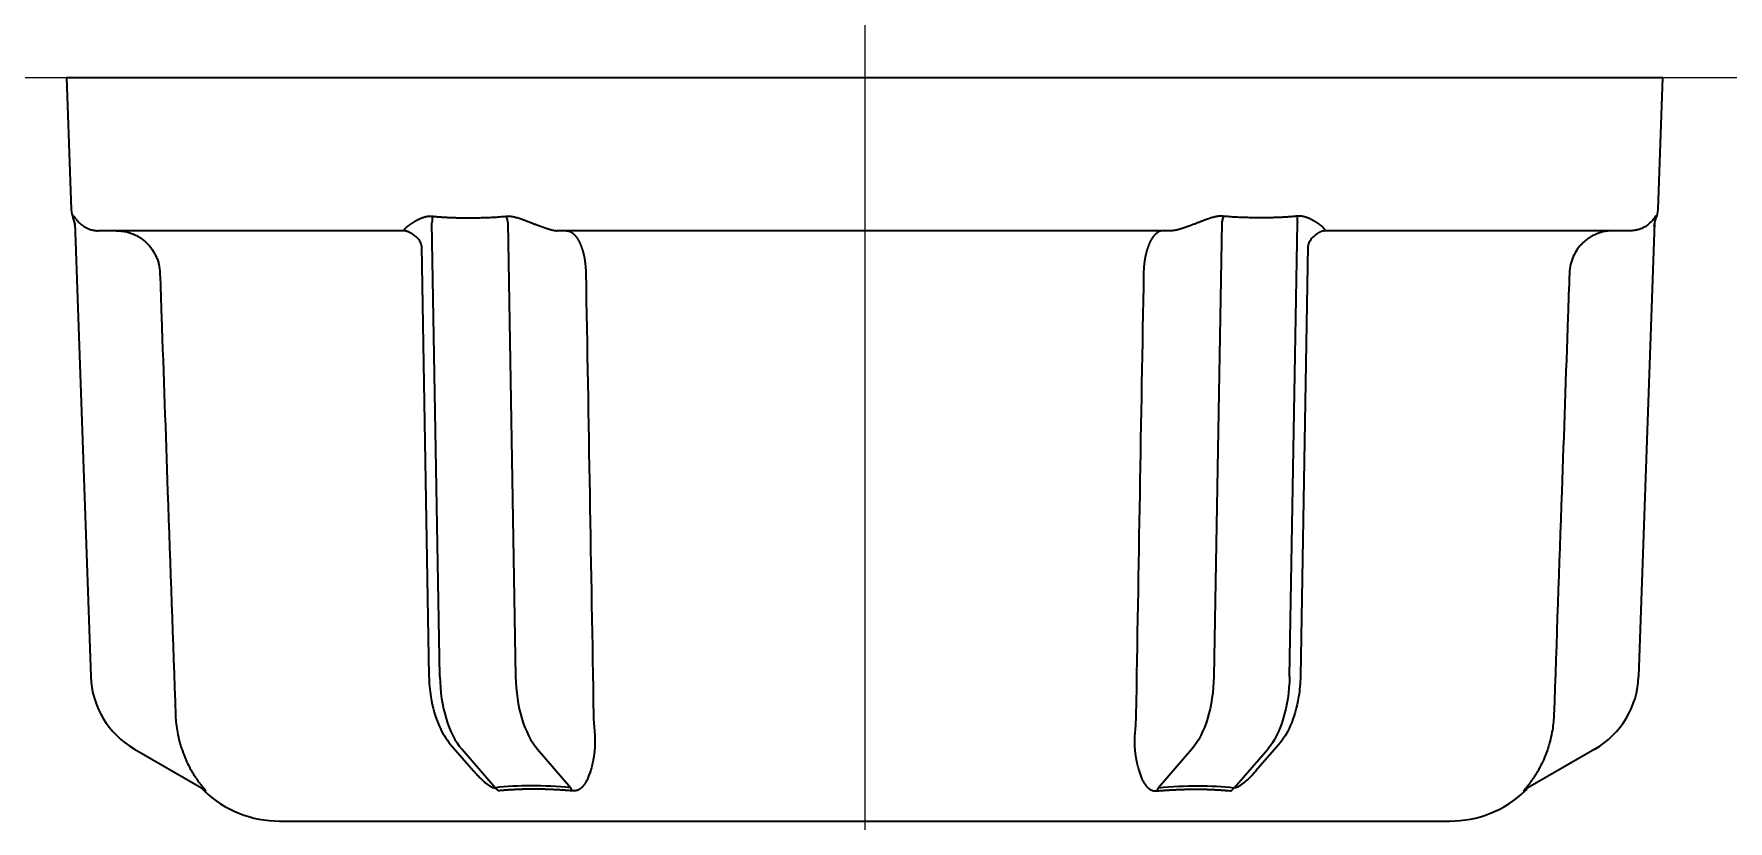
# Model space of a CAD drawing. Extents: x 5809 to 10669, y -850 to 3566.
# Drawn here: x 8633.77 to 8672.51, y 1005.03 to 1023.03 of the extents above; entities that cross this region are included whole.
import ezdxf

# ---------------------------------------------------------------- set-up
doc = ezdxf.new("R2010")
doc.units = 0
doc.header["$LTSCALE"] = 5
doc.layers.get('0').update_dxf_attribs({"linetype": 'CONTINUOUS', "lineweight": 0})
doc.layers.add('1', color=7, linetype='CONTINUOUS', true_color=0xffffff)

msp = doc.modelspace()

# ---------------------------------------------------------------- linework, layer by layer
at = {"color": 4}
for p, q in [((8652.77, 1072.026), (8652.77, 972.026)), ((8602.77, 1022.026), (8702.77, 1022.026))]:
    msp.add_line(p, q, dxfattribs=at)
at = {"layer": '1', "color": 7, "linetype": 'Continuous', "lineweight": 35}
for p, q in [((8634.52, 1022.026), (8671.02, 1022.026)), ((8634.52, 1022.026), (8634.626, 1019.009)), ((8670.915, 1019.009), (8671.02, 1022.026)), ((8634.67, 1018.82), (8634.681, 1018.856)), ((8634.711, 1018.704), (8635.074, 1008.334)), ((8643.056, 1008.334), (8642.875, 1018.704)), ((8644.607, 1018.704), (8644.788, 1008.334)), ((8660.934, 1018.704), (8660.753, 1008.334)), ((8662.485, 1008.334), (8662.666, 1018.704)), ((8670.829, 1018.704), (8670.467, 1008.334)), ((8670.871, 1018.82), (8670.859, 1018.856)), ((8642.273, 1018.526), (8635.239, 1018.526)), ((8642.634, 1018.173), (8642.806, 1008.343)), ((8659.804, 1018.526), (8645.737, 1018.526)), ((8662.907, 1018.173), (8662.735, 1008.343)), ((8670.302, 1018.526), (8663.268, 1018.526)), ((8636.072, 1006.672), (8637.603, 1005.788)), ((8643.302, 1006.778), (8643.825, 1006.174)), ((8644.321, 1005.788), (8643.555, 1006.672)), ((8645.287, 1006.672), (8646.053, 1005.788)), ((8660.253, 1006.672), (8659.488, 1005.788)), ((8661.22, 1005.788), (8661.986, 1006.672)), ((8662.238, 1006.778), (8661.716, 1006.174)), ((8669.469, 1006.672), (8667.938, 1005.788)), ((8637.677, 1005.728), (8637.625, 1005.757)), ((8667.864, 1005.728), (8667.916, 1005.757)), ((8639.391, 1005.026), (8652.77, 1005.026)), ((8652.77, 1005.026), (8666.15, 1005.026))]:
    msp.add_line(p, q, dxfattribs=at)
for centre, radius, start, end in [((8635.126, 1019.026), 0.5, 182, 204.2309), ((8670.415, 1019.026), 0.5, 335.7691, 358), ((8637.072, 1008.404), 2, 182, 240), ((8668.469, 1008.404), 2, 300, 358), ((8639.391, 1007.526), 2.5, 226.3305, 270), ((8666.15, 1007.526), 2.5, 270, 313.5839)]:
    msp.add_arc(centre, radius, start, end, dxfattribs=at)
for centre, major_axis, ratio, start_param, end_param in [((8634.214, 1018.614), (0.5, 0.017), 1, 6.264222, 6.674122), ((8644.055, 1008.404), (0, -2), 0.5, 4.747296, 5.759587), ((8645.787, 1008.404), (0, 2), 0.5, 1.605703, 2.617994), ((8637.353, 1005.355), (0.25, 0.433), 0.982349, 6.042057, 6.283185), ((8647.529, 1003.084), (-5.284, 1.525), 0.433013, 5.117554, 5.483229), ((8644.196, 1005.355), (-0.06, 0.496), 0.631469, 5.449559, 5.690691), ((8645.928, 1005.355), (0.05, 0.498), 0.350879, 5.561487, 5.802334)]:
    msp.add_ellipse(centre, major_axis=major_axis, ratio=ratio, start_param=start_param, end_param=end_param, dxfattribs=at)
at = {"layer": '1', "color": 7, "linetype": 'Continuous', "lineweight": 35, "extrusion": (0, 0, -1)}
for centre, major_axis, ratio, start_param, end_param in [((8671.327, 1018.614), (-0.5, 0.017), 1, 6.264222, 6.674122), ((8659.753, 1008.404), (0, 2), 0.5, 1.605703, 2.617994), ((8661.486, 1008.404), (0, -2), 0.5, 4.747296, 5.759587), ((8659.613, 1005.355), (-0.05, 0.498), 0.350879, 5.561487, 5.802334), ((8658.012, 1003.084), (5.284, 1.525), 0.433013, 5.117554, 5.483229), ((8661.345, 1005.355), (0.06, 0.496), 0.631469, 5.449559, 5.690691), ((8668.188, 1005.355), (-0.25, 0.433), 0.982349, 6.042057, 6.283185)]:
    msp.add_ellipse(centre, major_axis=major_axis, ratio=ratio, start_param=start_param, end_param=end_param, dxfattribs=at)
at = {"layer": '1', "color": 7, "linetype": 'Continuous', "lineweight": 35}
for points, knots in [([(8634.681, 1018.856), (8634.682, 1018.859), (8634.683, 1018.859), (8634.687, 1018.857), (8634.69, 1018.854), (8634.696, 1018.846), (8634.7, 1018.841), (8634.709, 1018.828), (8634.714, 1018.82), (8634.725, 1018.804), (8634.731, 1018.796), (8634.745, 1018.778), (8634.752, 1018.769), (8634.775, 1018.741), (8634.793, 1018.722), (8634.824, 1018.693), (8634.835, 1018.683), (8634.858, 1018.664), (8634.871, 1018.655), (8634.897, 1018.636), (8634.911, 1018.627), (8634.933, 1018.613), (8634.941, 1018.609), (8634.957, 1018.6), (8634.965, 1018.595), (8634.991, 1018.583), (8635.009, 1018.575), (8635.047, 1018.56), (8635.067, 1018.553), (8635.1, 1018.544), (8635.112, 1018.541), (8635.136, 1018.536), (8635.148, 1018.534), (8635.173, 1018.53), (8635.186, 1018.529), (8635.212, 1018.527), (8635.226, 1018.526), (8635.239, 1018.526)], [0, 0, 0, 0, 0.0625, 0.0625, 0.125, 0.125, 0.1875, 0.1875, 0.25, 0.25, 0.3125, 0.3125, 0.375, 0.375, 0.5, 0.5, 0.5625, 0.5625, 0.625, 0.625, 0.6875, 0.6875, 0.71875, 0.71875, 0.75, 0.75, 0.8125, 0.8125, 0.875, 0.875, 0.90625, 0.90625, 0.9375, 0.9375, 0.96875, 0.96875, 1, 1, 1, 1]), ([(8642.273, 1018.526), (8642.272, 1018.526), (8642.27, 1018.526), (8642.267, 1018.526), (8642.264, 1018.527), (8642.261, 1018.527), (8642.259, 1018.528), (8642.257, 1018.528), (8642.255, 1018.529), (8642.253, 1018.53), (8642.252, 1018.531), (8642.251, 1018.532), (8642.25, 1018.533), (8642.249, 1018.535), (8642.248, 1018.536), (8642.248, 1018.538), (8642.247, 1018.54), (8642.247, 1018.542), (8642.247, 1018.544), (8642.248, 1018.546), (8642.249, 1018.548), (8642.249, 1018.551), (8642.251, 1018.553), (8642.252, 1018.556), (8642.253, 1018.559), (8642.255, 1018.562), (8642.257, 1018.565), (8642.26, 1018.569), (8642.265, 1018.575), (8642.272, 1018.583), (8642.28, 1018.592), (8642.289, 1018.601), (8642.3, 1018.611), (8642.311, 1018.621), (8642.324, 1018.632), (8642.338, 1018.643), (8642.353, 1018.654), (8642.364, 1018.662), (8642.37, 1018.666)], [0, 0, 0, 0, 0.014378, 0.028902, 0.043586, 0.058442, 0.073484, 0.088723, 0.104172, 0.11984, 0.13574, 0.151881, 0.168274, 0.184928, 0.201853, 0.219056, 0.236547, 0.254333, 0.272422, 0.290821, 0.309537, 0.328577, 0.347948, 0.367654, 0.387703, 0.408098, 0.428847, 0.449953, 0.497402, 0.546428, 0.597075, 0.649384, 0.703393, 0.759133, 0.816637, 0.875933, 0.937046, 1, 1, 1, 1]), ([(8642.37, 1018.666), (8642.373, 1018.669), (8642.38, 1018.673), (8642.389, 1018.68), (8642.4, 1018.687), (8642.41, 1018.694), (8642.42, 1018.701), (8642.431, 1018.708), (8642.442, 1018.715), (8642.453, 1018.722), (8642.464, 1018.729), (8642.475, 1018.736), (8642.487, 1018.742), (8642.499, 1018.749), (8642.511, 1018.756), (8642.523, 1018.762), (8642.535, 1018.769), (8642.547, 1018.775), (8642.56, 1018.782), (8642.58, 1018.792), (8642.607, 1018.804), (8642.641, 1018.819), (8642.675, 1018.831), (8642.705, 1018.84), (8642.729, 1018.846), (8642.748, 1018.85), (8642.767, 1018.854), (8642.786, 1018.856), (8642.805, 1018.858), (8642.824, 1018.859), (8642.843, 1018.859), (8642.863, 1018.858), (8642.875, 1018.857), (8642.882, 1018.856)], [0, 0, 0, 0, 0.025956, 0.051873, 0.077753, 0.103598, 0.129409, 0.155187, 0.180935, 0.206654, 0.232345, 0.258011, 0.283653, 0.309272, 0.334871, 0.36045, 0.386012, 0.411559, 0.437091, 0.462612, 0.530774, 0.596037, 0.65848, 0.718196, 0.751132, 0.783577, 0.815565, 0.847131, 0.878313, 0.90915, 0.939682, 0.969951, 1, 1, 1, 1]), ([(8642.882, 1018.856), (8642.895, 1018.855), (8642.921, 1018.853), (8642.961, 1018.849), (8643.002, 1018.846), (8643.043, 1018.843), (8643.085, 1018.84), (8643.127, 1018.837), (8643.169, 1018.834), (8643.212, 1018.832), (8643.256, 1018.83), (8643.3, 1018.828), (8643.345, 1018.826), (8643.39, 1018.825), (8643.435, 1018.824), (8643.482, 1018.822), (8643.528, 1018.822), (8643.576, 1018.821), (8643.623, 1018.82), (8643.672, 1018.82), (8643.732, 1018.82), (8643.804, 1018.82), (8643.887, 1018.821), (8643.968, 1018.823), (8644.048, 1018.825), (8644.127, 1018.827), (8644.204, 1018.831), (8644.28, 1018.835), (8644.354, 1018.839), (8644.428, 1018.844), (8644.499, 1018.85), (8644.547, 1018.854), (8644.57, 1018.856)], [0, 0, 0, 0, 0.023767, 0.047813, 0.072139, 0.096746, 0.121634, 0.146804, 0.172257, 0.197993, 0.224014, 0.25032, 0.276911, 0.303788, 0.330952, 0.358404, 0.386144, 0.414172, 0.44249, 0.471098, 0.499996, 0.549727, 0.598592, 0.646596, 0.693742, 0.740031, 0.785469, 0.830058, 0.873802, 0.916704, 0.958769, 1, 1, 1, 1]), ([(8644.57, 1018.856), (8644.574, 1018.857), (8644.581, 1018.857), (8644.591, 1018.858), (8644.602, 1018.859), (8644.612, 1018.859), (8644.623, 1018.859), (8644.634, 1018.859), (8644.645, 1018.858), (8644.656, 1018.857), (8644.667, 1018.856), (8644.679, 1018.855), (8644.69, 1018.854), (8644.702, 1018.852), (8644.713, 1018.851), (8644.725, 1018.849), (8644.737, 1018.846), (8644.748, 1018.844), (8644.77, 1018.839), (8644.802, 1018.831), (8644.845, 1018.819), (8644.889, 1018.804), (8644.93, 1018.79), (8644.967, 1018.777), (8644.998, 1018.765), (8645.03, 1018.753), (8645.062, 1018.741), (8645.094, 1018.729), (8645.126, 1018.716), (8645.158, 1018.704), (8645.191, 1018.691), (8645.223, 1018.679), (8645.245, 1018.671), (8645.256, 1018.666)], [0, 0, 0, 0, 0.015878, 0.031814, 0.047812, 0.06388, 0.080024, 0.096249, 0.112563, 0.128971, 0.145479, 0.162093, 0.178818, 0.19566, 0.212625, 0.229717, 0.246942, 0.264306, 0.281812, 0.341486, 0.403922, 0.469212, 0.537436, 0.583365, 0.629342, 0.675374, 0.721474, 0.767649, 0.81391, 0.860266, 0.906726, 0.953301, 1, 1, 1, 1]), ([(8645.256, 1018.666), (8645.262, 1018.664), (8645.273, 1018.66), (8645.29, 1018.654), (8645.306, 1018.648), (8645.323, 1018.641), (8645.339, 1018.636), (8645.355, 1018.63), (8645.37, 1018.624), (8645.386, 1018.619), (8645.401, 1018.613), (8645.416, 1018.608), (8645.43, 1018.603), (8645.445, 1018.598), (8645.459, 1018.593), (8645.472, 1018.589), (8645.486, 1018.584), (8645.499, 1018.58), (8645.512, 1018.576), (8645.525, 1018.572), (8645.54, 1018.567), (8645.557, 1018.562), (8645.575, 1018.557), (8645.593, 1018.552), (8645.61, 1018.547), (8645.627, 1018.543), (8645.642, 1018.54), (8645.657, 1018.536), (8645.671, 1018.534), (8645.684, 1018.531), (8645.696, 1018.529), (8645.707, 1018.528), (8645.718, 1018.527), (8645.728, 1018.526), (8645.734, 1018.526), (8645.737, 1018.526)], [0, 0, 0, 0, 0.033366, 0.06622, 0.098563, 0.130401, 0.161736, 0.192573, 0.222914, 0.252765, 0.282129, 0.311011, 0.339415, 0.367347, 0.394812, 0.421815, 0.448361, 0.474458, 0.50011, 0.525325, 0.550109, 0.589003, 0.62668, 0.663174, 0.698524, 0.732768, 0.765952, 0.798124, 0.829336, 0.859645, 0.889114, 0.917809, 0.945803, 0.973173, 1, 1, 1, 1]), ([(8660.285, 1018.666), (8660.279, 1018.664), (8660.268, 1018.66), (8660.251, 1018.654), (8660.234, 1018.648), (8660.218, 1018.641), (8660.202, 1018.636), (8660.186, 1018.63), (8660.17, 1018.624), (8660.155, 1018.619), (8660.14, 1018.613), (8660.125, 1018.608), (8660.111, 1018.603), (8660.096, 1018.598), (8660.082, 1018.593), (8660.068, 1018.589), (8660.055, 1018.584), (8660.042, 1018.58), (8660.029, 1018.576), (8660.016, 1018.572), (8660.001, 1018.567), (8659.984, 1018.562), (8659.966, 1018.557), (8659.948, 1018.552), (8659.931, 1018.547), (8659.914, 1018.543), (8659.899, 1018.54), (8659.884, 1018.536), (8659.87, 1018.534), (8659.857, 1018.531), (8659.845, 1018.529), (8659.833, 1018.528), (8659.823, 1018.527), (8659.813, 1018.526), (8659.807, 1018.526), (8659.804, 1018.526)], [0, 0, 0, 0, 0.033366, 0.06622, 0.098563, 0.130401, 0.161736, 0.192573, 0.222914, 0.252765, 0.282129, 0.311011, 0.339415, 0.367347, 0.394812, 0.421815, 0.448361, 0.474458, 0.50011, 0.525325, 0.550109, 0.589003, 0.62668, 0.663174, 0.698524, 0.732768, 0.765952, 0.798124, 0.829336, 0.859645, 0.889114, 0.917809, 0.945803, 0.973173, 1, 1, 1, 1]), ([(8660.971, 1018.856), (8660.967, 1018.857), (8660.96, 1018.857), (8660.95, 1018.858), (8660.939, 1018.859), (8660.929, 1018.859), (8660.918, 1018.859), (8660.907, 1018.859), (8660.896, 1018.858), (8660.885, 1018.857), (8660.873, 1018.856), (8660.862, 1018.855), (8660.851, 1018.854), (8660.839, 1018.852), (8660.828, 1018.851), (8660.816, 1018.849), (8660.804, 1018.846), (8660.792, 1018.844), (8660.771, 1018.839), (8660.739, 1018.831), (8660.696, 1018.819), (8660.652, 1018.804), (8660.611, 1018.79), (8660.574, 1018.777), (8660.543, 1018.765), (8660.511, 1018.753), (8660.479, 1018.741), (8660.447, 1018.729), (8660.415, 1018.716), (8660.383, 1018.704), (8660.35, 1018.691), (8660.318, 1018.679), (8660.296, 1018.671), (8660.285, 1018.666)], [0, 0, 0, 0, 0.015878, 0.031814, 0.047812, 0.06388, 0.080024, 0.096249, 0.112563, 0.128971, 0.145479, 0.162093, 0.178818, 0.19566, 0.212625, 0.229717, 0.246942, 0.264306, 0.281812, 0.341486, 0.403922, 0.469212, 0.537436, 0.583365, 0.629342, 0.675374, 0.721474, 0.767649, 0.81391, 0.860266, 0.906726, 0.953301, 1, 1, 1, 1]), ([(8662.659, 1018.856), (8662.646, 1018.855), (8662.619, 1018.853), (8662.579, 1018.849), (8662.539, 1018.846), (8662.498, 1018.843), (8662.456, 1018.84), (8662.414, 1018.837), (8662.372, 1018.834), (8662.329, 1018.832), (8662.285, 1018.83), (8662.241, 1018.828), (8662.196, 1018.826), (8662.151, 1018.825), (8662.106, 1018.824), (8662.059, 1018.822), (8662.013, 1018.822), (8661.965, 1018.821), (8661.918, 1018.82), (8661.869, 1018.82), (8661.809, 1018.82), (8661.737, 1018.82), (8661.654, 1018.821), (8661.573, 1018.823), (8661.493, 1018.825), (8661.414, 1018.827), (8661.337, 1018.831), (8661.261, 1018.835), (8661.187, 1018.839), (8661.113, 1018.844), (8661.042, 1018.85), (8660.994, 1018.854), (8660.971, 1018.856)], [0, 0, 0, 0, 0.023767, 0.047813, 0.072139, 0.096746, 0.121634, 0.146804, 0.172257, 0.197993, 0.224014, 0.25032, 0.276911, 0.303788, 0.330952, 0.358404, 0.386144, 0.414172, 0.44249, 0.471098, 0.499996, 0.549727, 0.598592, 0.646596, 0.693742, 0.740031, 0.785469, 0.830058, 0.873802, 0.916704, 0.958769, 1, 1, 1, 1]), ([(8663.171, 1018.666), (8663.168, 1018.669), (8663.161, 1018.673), (8663.151, 1018.68), (8663.141, 1018.687), (8663.131, 1018.694), (8663.121, 1018.701), (8663.11, 1018.708), (8663.099, 1018.715), (8663.088, 1018.722), (8663.077, 1018.729), (8663.066, 1018.736), (8663.054, 1018.742), (8663.042, 1018.749), (8663.03, 1018.756), (8663.018, 1018.762), (8663.006, 1018.769), (8662.994, 1018.775), (8662.981, 1018.782), (8662.961, 1018.792), (8662.934, 1018.804), (8662.9, 1018.819), (8662.866, 1018.831), (8662.836, 1018.84), (8662.812, 1018.846), (8662.793, 1018.85), (8662.774, 1018.854), (8662.755, 1018.856), (8662.736, 1018.858), (8662.717, 1018.859), (8662.697, 1018.859), (8662.678, 1018.858), (8662.665, 1018.857), (8662.659, 1018.856)], [0, 0, 0, 0, 0.025956, 0.051873, 0.077753, 0.103598, 0.129409, 0.155187, 0.180935, 0.206654, 0.232345, 0.258011, 0.283653, 0.309272, 0.334871, 0.36045, 0.386012, 0.411559, 0.437091, 0.462612, 0.530774, 0.596037, 0.65848, 0.718196, 0.751132, 0.783577, 0.815565, 0.847131, 0.878313, 0.90915, 0.939682, 0.969951, 1, 1, 1, 1]), ([(8663.268, 1018.526), (8663.269, 1018.526), (8663.271, 1018.526), (8663.274, 1018.526), (8663.277, 1018.527), (8663.279, 1018.527), (8663.282, 1018.528), (8663.284, 1018.528), (8663.286, 1018.529), (8663.287, 1018.53), (8663.289, 1018.531), (8663.29, 1018.532), (8663.291, 1018.533), (8663.292, 1018.535), (8663.293, 1018.536), (8663.293, 1018.538), (8663.294, 1018.54), (8663.294, 1018.542), (8663.293, 1018.544), (8663.293, 1018.546), (8663.292, 1018.548), (8663.292, 1018.551), (8663.29, 1018.553), (8663.289, 1018.556), (8663.288, 1018.559), (8663.286, 1018.562), (8663.284, 1018.565), (8663.281, 1018.569), (8663.276, 1018.575), (8663.269, 1018.583), (8663.261, 1018.592), (8663.252, 1018.601), (8663.241, 1018.611), (8663.23, 1018.621), (8663.217, 1018.632), (8663.203, 1018.643), (8663.188, 1018.654), (8663.177, 1018.662), (8663.171, 1018.666)], [0, 0, 0, 0, 0.014378, 0.028902, 0.043586, 0.058442, 0.073484, 0.088723, 0.104172, 0.11984, 0.13574, 0.151881, 0.168274, 0.184928, 0.201853, 0.219056, 0.236547, 0.254333, 0.272422, 0.290821, 0.309537, 0.328577, 0.347948, 0.367654, 0.387703, 0.408098, 0.428847, 0.449953, 0.497402, 0.546428, 0.597075, 0.649384, 0.703393, 0.759133, 0.816637, 0.875933, 0.937046, 1, 1, 1, 1]), ([(8670.859, 1018.856), (8670.859, 1018.859), (8670.858, 1018.859), (8670.854, 1018.857), (8670.851, 1018.854), (8670.845, 1018.846), (8670.841, 1018.841), (8670.832, 1018.828), (8670.827, 1018.82), (8670.816, 1018.804), (8670.81, 1018.796), (8670.796, 1018.778), (8670.789, 1018.769), (8670.766, 1018.741), (8670.748, 1018.722), (8670.717, 1018.693), (8670.706, 1018.683), (8670.683, 1018.664), (8670.67, 1018.655), (8670.644, 1018.636), (8670.63, 1018.627), (8670.608, 1018.613), (8670.6, 1018.609), (8670.584, 1018.6), (8670.576, 1018.595), (8670.55, 1018.583), (8670.532, 1018.575), (8670.494, 1018.56), (8670.474, 1018.553), (8670.44, 1018.544), (8670.429, 1018.541), (8670.405, 1018.536), (8670.393, 1018.534), (8670.368, 1018.53), (8670.355, 1018.529), (8670.329, 1018.527), (8670.315, 1018.526), (8670.302, 1018.526)], [0, 0, 0, 0, 0.0625, 0.0625, 0.125, 0.125, 0.1875, 0.1875, 0.25, 0.25, 0.3125, 0.3125, 0.375, 0.375, 0.5, 0.5, 0.5625, 0.5625, 0.625, 0.625, 0.6875, 0.6875, 0.71875, 0.71875, 0.75, 0.75, 0.8125, 0.8125, 0.875, 0.875, 0.90625, 0.90625, 0.9375, 0.9375, 0.96875, 0.96875, 1, 1, 1, 1]), ([(8635.656, 1018.526), (8635.688, 1018.526), (8635.721, 1018.525), (8635.784, 1018.518), (8635.816, 1018.514), (8635.91, 1018.496), (8635.971, 1018.478), (8636.045, 1018.448), (8636.06, 1018.441), (8636.089, 1018.428), (8636.132, 1018.407), (8636.201, 1018.367), (8636.253, 1018.329), (8636.29, 1018.3), (8636.302, 1018.289), (8636.327, 1018.268), (8636.338, 1018.257), (8636.373, 1018.224), (8636.395, 1018.201), (8636.426, 1018.164), (8636.437, 1018.152), (8636.456, 1018.126), (8636.466, 1018.113), (8636.512, 1018.047), (8636.543, 1017.992), (8636.582, 1017.905), (8636.594, 1017.875), (8636.609, 1017.829), (8636.614, 1017.814), (8636.623, 1017.783), (8636.627, 1017.767), (8636.645, 1017.689), (8636.653, 1017.626), (8636.655, 1017.561)], [0, 0, 0, 0, 0.0625, 0.0625, 0.125, 0.125, 0.25, 0.25, 0.28125, 0.28125, 0.3125, 0.375, 0.4375, 0.4375, 0.46875, 0.46875, 0.5, 0.5, 0.5625, 0.5625, 0.59375, 0.59375, 0.625, 0.625, 0.75, 0.75, 0.8125, 0.8125, 0.84375, 0.84375, 0.875, 0.875, 1, 1, 1, 1]), ([(8642.495, 1018.398), (8642.507, 1018.39), (8642.555, 1018.356), (8642.605, 1018.273), (8642.629, 1018.206), (8642.634, 1018.173)], [0, 0, 0, 0, 0.144977, 0.591786, 1, 1, 1, 1]), ([(8645.945, 1018.526), (8645.95, 1018.526), (8645.959, 1018.526), (8645.973, 1018.524), (8645.986, 1018.522), (8645.999, 1018.519), (8646.012, 1018.515), (8646.025, 1018.51), (8646.038, 1018.505), (8646.051, 1018.498), (8646.063, 1018.491), (8646.075, 1018.483), (8646.087, 1018.475), (8646.099, 1018.465), (8646.111, 1018.455), (8646.122, 1018.445), (8646.133, 1018.434), (8646.144, 1018.422), (8646.155, 1018.409), (8646.165, 1018.397), (8646.175, 1018.383), (8646.185, 1018.369), (8646.195, 1018.355), (8646.205, 1018.34), (8646.214, 1018.325), (8646.223, 1018.31), (8646.231, 1018.294), (8646.24, 1018.278), (8646.248, 1018.261), (8646.256, 1018.244), (8646.264, 1018.227), (8646.271, 1018.21), (8646.278, 1018.192), (8646.285, 1018.174), (8646.292, 1018.156), (8646.298, 1018.138), (8646.305, 1018.12), (8646.311, 1018.102), (8646.316, 1018.083), (8646.322, 1018.064), (8646.327, 1018.046), (8646.332, 1018.027), (8646.337, 1018.008), (8646.341, 1017.989), (8646.346, 1017.97), (8646.35, 1017.952), (8646.354, 1017.933), (8646.358, 1017.914), (8646.361, 1017.895), (8646.364, 1017.876), (8646.367, 1017.858), (8646.37, 1017.839), (8646.373, 1017.821), (8646.376, 1017.802), (8646.378, 1017.784), (8646.38, 1017.766), (8646.382, 1017.748), (8646.384, 1017.73), (8646.385, 1017.712), (8646.387, 1017.695), (8646.388, 1017.678), (8646.389, 1017.66), (8646.39, 1017.643), (8646.391, 1017.626), (8646.392, 1017.61), (8646.393, 1017.593), (8646.393, 1017.577), (8646.393, 1017.566), (8646.393, 1017.561)], [0, 0, 0, 0, 0.019871, 0.039597, 0.059177, 0.078612, 0.097901, 0.117045, 0.136044, 0.154897, 0.173605, 0.192167, 0.210585, 0.228856, 0.246983, 0.264964, 0.2828, 0.30049, 0.318036, 0.335436, 0.35269, 0.3698, 0.386764, 0.403583, 0.420257, 0.436785, 0.453169, 0.469407, 0.4855, 0.501447, 0.51725, 0.532907, 0.54842, 0.563787, 0.579009, 0.594086, 0.609018, 0.623804, 0.638446, 0.652943, 0.667294, 0.681501, 0.695562, 0.709479, 0.72325, 0.736876, 0.750358, 0.763694, 0.776886, 0.789932, 0.802834, 0.815591, 0.828202, 0.840669, 0.852991, 0.865168, 0.8772, 0.889088, 0.90083, 0.912428, 0.923881, 0.93519, 0.946353, 0.957372, 0.968246, 0.978975, 0.98956, 1, 1, 1, 1]), ([(8659.596, 1018.526), (8659.591, 1018.526), (8659.582, 1018.526), (8659.568, 1018.524), (8659.555, 1018.522), (8659.542, 1018.519), (8659.528, 1018.515), (8659.515, 1018.51), (8659.503, 1018.505), (8659.49, 1018.498), (8659.478, 1018.491), (8659.465, 1018.483), (8659.453, 1018.475), (8659.442, 1018.465), (8659.43, 1018.455), (8659.419, 1018.445), (8659.408, 1018.434), (8659.397, 1018.422), (8659.386, 1018.409), (8659.376, 1018.397), (8659.365, 1018.383), (8659.355, 1018.369), (8659.346, 1018.355), (8659.336, 1018.34), (8659.327, 1018.325), (8659.318, 1018.31), (8659.309, 1018.294), (8659.301, 1018.278), (8659.293, 1018.261), (8659.285, 1018.244), (8659.277, 1018.227), (8659.27, 1018.21), (8659.263, 1018.192), (8659.256, 1018.174), (8659.249, 1018.156), (8659.242, 1018.138), (8659.236, 1018.12), (8659.23, 1018.102), (8659.225, 1018.083), (8659.219, 1018.064), (8659.214, 1018.046), (8659.209, 1018.027), (8659.204, 1018.008), (8659.199, 1017.989), (8659.195, 1017.97), (8659.191, 1017.952), (8659.187, 1017.933), (8659.183, 1017.914), (8659.18, 1017.895), (8659.177, 1017.876), (8659.173, 1017.858), (8659.171, 1017.839), (8659.168, 1017.821), (8659.165, 1017.802), (8659.163, 1017.784), (8659.161, 1017.766), (8659.159, 1017.748), (8659.157, 1017.73), (8659.155, 1017.712), (8659.154, 1017.695), (8659.153, 1017.678), (8659.152, 1017.66), (8659.151, 1017.643), (8659.15, 1017.626), (8659.149, 1017.61), (8659.148, 1017.593), (8659.148, 1017.577), (8659.148, 1017.566), (8659.148, 1017.561)], [0, 0, 0, 0, 0.019871, 0.039597, 0.059177, 0.078612, 0.097901, 0.117045, 0.136044, 0.154897, 0.173605, 0.192167, 0.210585, 0.228856, 0.246983, 0.264964, 0.2828, 0.30049, 0.318036, 0.335436, 0.35269, 0.3698, 0.386764, 0.403583, 0.420257, 0.436785, 0.453169, 0.469407, 0.4855, 0.501447, 0.51725, 0.532907, 0.54842, 0.563787, 0.579009, 0.594086, 0.609018, 0.623804, 0.638446, 0.652943, 0.667294, 0.681501, 0.695562, 0.709479, 0.72325, 0.736876, 0.750358, 0.763694, 0.776886, 0.789932, 0.802834, 0.815591, 0.828202, 0.840669, 0.852991, 0.865168, 0.8772, 0.889088, 0.90083, 0.912428, 0.923881, 0.93519, 0.946353, 0.957372, 0.968246, 0.978975, 0.98956, 1, 1, 1, 1]), ([(8663.046, 1018.398), (8663.034, 1018.39), (8662.986, 1018.356), (8662.936, 1018.273), (8662.912, 1018.206), (8662.907, 1018.173)], [0, 0, 0, 0, 0.144977, 0.591786, 1, 1, 1, 1]), ([(8669.885, 1018.526), (8669.853, 1018.526), (8669.82, 1018.525), (8669.756, 1018.518), (8669.725, 1018.514), (8669.631, 1018.496), (8669.57, 1018.478), (8669.496, 1018.448), (8669.481, 1018.441), (8669.452, 1018.428), (8669.409, 1018.407), (8669.34, 1018.367), (8669.288, 1018.329), (8669.251, 1018.3), (8669.239, 1018.289), (8669.214, 1018.268), (8669.203, 1018.257), (8669.168, 1018.224), (8669.146, 1018.201), (8669.114, 1018.164), (8669.104, 1018.152), (8669.085, 1018.126), (8669.075, 1018.113), (8669.029, 1018.047), (8668.998, 1017.992), (8668.959, 1017.905), (8668.947, 1017.875), (8668.932, 1017.829), (8668.927, 1017.814), (8668.918, 1017.783), (8668.914, 1017.767), (8668.896, 1017.689), (8668.888, 1017.626), (8668.885, 1017.561)], [0, 0, 0, 0, 0.0625, 0.0625, 0.125, 0.125, 0.25, 0.25, 0.28125, 0.28125, 0.3125, 0.375, 0.4375, 0.4375, 0.46875, 0.46875, 0.5, 0.5, 0.5625, 0.5625, 0.59375, 0.59375, 0.625, 0.625, 0.75, 0.75, 0.8125, 0.8125, 0.84375, 0.84375, 0.875, 0.875, 1, 1, 1, 1]), ([(8636.655, 1017.561), (8636.667, 1017.228), (8636.679, 1016.895), (8636.737, 1015.229), (8636.784, 1013.897), (8636.891, 1010.856), (8636.951, 1009.147), (8637.011, 1007.439)], [0, 0, 0, 0, 0.098732, 0.098732, 0.493661, 0.493661, 1, 1, 1, 1]), ([(8668.885, 1017.561), (8668.874, 1017.228), (8668.862, 1016.895), (8668.803, 1015.229), (8668.757, 1013.897), (8668.65, 1010.856), (8668.59, 1009.147), (8668.53, 1007.439)], [0, 0, 0, 0, 0.098732, 0.098732, 0.493661, 0.493661, 1, 1, 1, 1]), ([(8642.806, 1008.343), (8642.809, 1008.179), (8642.844, 1007.779), (8643.001, 1007.218), (8643.198, 1006.903), (8643.302, 1006.778)], [0, 0, 0, 0, 0.264117, 0.673855, 1, 1, 1, 1]), ([(8662.735, 1008.343), (8662.732, 1008.179), (8662.697, 1007.779), (8662.54, 1007.218), (8662.343, 1006.903), (8662.238, 1006.778)], [0, 0, 0, 0, 0.264117, 0.673855, 1, 1, 1, 1]), ([(8637.055, 1007.057), (8637.069, 1006.984), (8637.085, 1006.911), (8637.114, 1006.805), (8637.124, 1006.77), (8637.14, 1006.718), (8637.145, 1006.7), (8637.157, 1006.666), (8637.162, 1006.649), (8637.192, 1006.565), (8637.217, 1006.5), (8637.271, 1006.376), (8637.3, 1006.316), (8637.345, 1006.229), (8637.361, 1006.2), (8637.393, 1006.145), (8637.409, 1006.118), (8637.442, 1006.066), (8637.458, 1006.04), (8637.491, 1005.991), (8637.508, 1005.967), (8637.541, 1005.921), (8637.558, 1005.898), (8637.583, 1005.866), (8637.591, 1005.856), (8637.607, 1005.836), (8637.615, 1005.826), (8637.631, 1005.807), (8637.638, 1005.798), (8637.652, 1005.78), (8637.659, 1005.772), (8637.672, 1005.757), (8637.678, 1005.75), (8637.688, 1005.737), (8637.692, 1005.732), (8637.695, 1005.728)], [0, 0, 0, 0, 0.125, 0.125, 0.1875, 0.1875, 0.21875, 0.21875, 0.25, 0.25, 0.375, 0.375, 0.5, 0.5, 0.5625, 0.5625, 0.625, 0.625, 0.6875, 0.6875, 0.75, 0.75, 0.8125, 0.8125, 0.84375, 0.84375, 0.875, 0.875, 0.90625, 0.90625, 0.9375, 0.9375, 0.96875, 0.96875, 1, 1, 1, 1]), ([(8646.593, 1007.057), (8646.593, 1007.052), (8646.594, 1007.04), (8646.596, 1007.023), (8646.597, 1007.006), (8646.598, 1006.989), (8646.599, 1006.972), (8646.6, 1006.955), (8646.601, 1006.937), (8646.602, 1006.92), (8646.602, 1006.903), (8646.602, 1006.886), (8646.603, 1006.869), (8646.603, 1006.852), (8646.603, 1006.834), (8646.603, 1006.817), (8646.602, 1006.8), (8646.602, 1006.783), (8646.601, 1006.766), (8646.6, 1006.749), (8646.6, 1006.731), (8646.599, 1006.714), (8646.597, 1006.697), (8646.596, 1006.68), (8646.595, 1006.663), (8646.593, 1006.646), (8646.592, 1006.629), (8646.59, 1006.611), (8646.588, 1006.594), (8646.586, 1006.577), (8646.584, 1006.56), (8646.581, 1006.543), (8646.579, 1006.526), (8646.576, 1006.509), (8646.574, 1006.492), (8646.571, 1006.475), (8646.568, 1006.458), (8646.565, 1006.441), (8646.562, 1006.425), (8646.558, 1006.408), (8646.555, 1006.391), (8646.551, 1006.374), (8646.548, 1006.357), (8646.544, 1006.341), (8646.54, 1006.324), (8646.536, 1006.307), (8646.532, 1006.291), (8646.524, 1006.261), (8646.513, 1006.22), (8646.498, 1006.168), (8646.482, 1006.12), (8646.466, 1006.074), (8646.45, 1006.032), (8646.433, 1005.992), (8646.415, 1005.954), (8646.396, 1005.918), (8646.375, 1005.884), (8646.352, 1005.853), (8646.333, 1005.829), (8646.317, 1005.812), (8646.306, 1005.8), (8646.294, 1005.79), (8646.283, 1005.78), (8646.272, 1005.77), (8646.261, 1005.762), (8646.25, 1005.754), (8646.238, 1005.748), (8646.227, 1005.742), (8646.216, 1005.736), (8646.204, 1005.732), (8646.197, 1005.729), (8646.193, 1005.728)], [0, 0, 0, 0, 0.009756, 0.019532, 0.029328, 0.039147, 0.04899, 0.058857, 0.068751, 0.078673, 0.088624, 0.098605, 0.108618, 0.118664, 0.128744, 0.138859, 0.149011, 0.159201, 0.16943, 0.179699, 0.19001, 0.200363, 0.21076, 0.221202, 0.231689, 0.242224, 0.252806, 0.263438, 0.274119, 0.284852, 0.295637, 0.306475, 0.317366, 0.328313, 0.339315, 0.350374, 0.36149, 0.372665, 0.383899, 0.395192, 0.406547, 0.417963, 0.429441, 0.440983, 0.452588, 0.464257, 0.475992, 0.487792, 0.527433, 0.565751, 0.602765, 0.638498, 0.672973, 0.706218, 0.738263, 0.771627, 0.80405, 0.835594, 0.866327, 0.880145, 0.893441, 0.906222, 0.918496, 0.930275, 0.941569, 0.952391, 0.962755, 0.972678, 0.982179, 0.991278, 1, 1, 1, 1]), ([(8658.948, 1007.057), (8658.948, 1007.052), (8658.947, 1007.04), (8658.945, 1007.023), (8658.944, 1007.006), (8658.943, 1006.989), (8658.942, 1006.972), (8658.941, 1006.955), (8658.94, 1006.937), (8658.939, 1006.92), (8658.939, 1006.903), (8658.938, 1006.886), (8658.938, 1006.869), (8658.938, 1006.852), (8658.938, 1006.834), (8658.938, 1006.817), (8658.939, 1006.8), (8658.939, 1006.783), (8658.94, 1006.766), (8658.94, 1006.749), (8658.941, 1006.731), (8658.942, 1006.714), (8658.943, 1006.697), (8658.945, 1006.68), (8658.946, 1006.663), (8658.948, 1006.646), (8658.949, 1006.629), (8658.951, 1006.611), (8658.953, 1006.594), (8658.955, 1006.577), (8658.957, 1006.56), (8658.96, 1006.543), (8658.962, 1006.526), (8658.965, 1006.509), (8658.967, 1006.492), (8658.97, 1006.475), (8658.973, 1006.458), (8658.976, 1006.441), (8658.979, 1006.425), (8658.983, 1006.408), (8658.986, 1006.391), (8658.99, 1006.374), (8658.993, 1006.357), (8658.997, 1006.341), (8659.001, 1006.324), (8659.005, 1006.307), (8659.009, 1006.291), (8659.017, 1006.261), (8659.028, 1006.22), (8659.043, 1006.168), (8659.059, 1006.12), (8659.075, 1006.074), (8659.091, 1006.032), (8659.108, 1005.992), (8659.126, 1005.954), (8659.145, 1005.918), (8659.166, 1005.884), (8659.189, 1005.853), (8659.208, 1005.829), (8659.224, 1005.812), (8659.235, 1005.8), (8659.246, 1005.79), (8659.258, 1005.78), (8659.269, 1005.77), (8659.28, 1005.762), (8659.291, 1005.754), (8659.303, 1005.748), (8659.314, 1005.742), (8659.325, 1005.736), (8659.337, 1005.732), (8659.344, 1005.729), (8659.348, 1005.728)], [0, 0, 0, 0, 0.009756, 0.019532, 0.029328, 0.039147, 0.04899, 0.058857, 0.068751, 0.078673, 0.088624, 0.098605, 0.108618, 0.118664, 0.128744, 0.138859, 0.149011, 0.159201, 0.16943, 0.179699, 0.19001, 0.200363, 0.21076, 0.221202, 0.231689, 0.242224, 0.252806, 0.263438, 0.274119, 0.284852, 0.295637, 0.306475, 0.317366, 0.328313, 0.339315, 0.350374, 0.36149, 0.372665, 0.383899, 0.395192, 0.406547, 0.417963, 0.429441, 0.440983, 0.452588, 0.464257, 0.475992, 0.487792, 0.527433, 0.565751, 0.602765, 0.638498, 0.672973, 0.706218, 0.738263, 0.771627, 0.80405, 0.835594, 0.866327, 0.880145, 0.893441, 0.906222, 0.918496, 0.930275, 0.941569, 0.952391, 0.962755, 0.972678, 0.982179, 0.991278, 1, 1, 1, 1]), ([(8668.486, 1007.057), (8668.472, 1006.984), (8668.455, 1006.911), (8668.427, 1006.805), (8668.417, 1006.77), (8668.401, 1006.718), (8668.395, 1006.7), (8668.384, 1006.666), (8668.379, 1006.649), (8668.349, 1006.565), (8668.324, 1006.5), (8668.27, 1006.376), (8668.241, 1006.316), (8668.196, 1006.229), (8668.18, 1006.2), (8668.148, 1006.145), (8668.132, 1006.118), (8668.099, 1006.066), (8668.083, 1006.04), (8668.05, 1005.991), (8668.033, 1005.967), (8667.999, 1005.921), (8667.983, 1005.898), (8667.958, 1005.866), (8667.95, 1005.856), (8667.934, 1005.836), (8667.926, 1005.826), (8667.91, 1005.807), (8667.903, 1005.798), (8667.888, 1005.78), (8667.882, 1005.772), (8667.869, 1005.757), (8667.863, 1005.75), (8667.853, 1005.737), (8667.849, 1005.732), (8667.846, 1005.728)], [0, 0, 0, 0, 0.125, 0.125, 0.1875, 0.1875, 0.21875, 0.21875, 0.25, 0.25, 0.375, 0.375, 0.5, 0.5, 0.5625, 0.5625, 0.625, 0.625, 0.6875, 0.6875, 0.75, 0.75, 0.8125, 0.8125, 0.84375, 0.84375, 0.875, 0.875, 0.90625, 0.90625, 0.9375, 0.9375, 0.96875, 0.96875, 1, 1, 1, 1]), ([(8643.825, 1006.175), (8643.833, 1006.165), (8643.852, 1006.143), (8643.885, 1006.106), (8643.923, 1006.066), (8643.961, 1006.027), (8643.996, 1005.994), (8644.026, 1005.966), (8644.052, 1005.942), (8644.075, 1005.922), (8644.098, 1005.903), (8644.12, 1005.886), (8644.141, 1005.869), (8644.162, 1005.854), (8644.177, 1005.844), (8644.188, 1005.836), (8644.194, 1005.833), (8644.2, 1005.829), (8644.206, 1005.825), (8644.211, 1005.822), (8644.217, 1005.818), (8644.222, 1005.815), (8644.228, 1005.812), (8644.233, 1005.81), (8644.238, 1005.807), (8644.243, 1005.804), (8644.248, 1005.802), (8644.253, 1005.8), (8644.258, 1005.798), (8644.262, 1005.796), (8644.267, 1005.794), (8644.271, 1005.793), (8644.275, 1005.792), (8644.28, 1005.79), (8644.284, 1005.789), (8644.288, 1005.788), (8644.291, 1005.788), (8644.295, 1005.787), (8644.299, 1005.787), (8644.302, 1005.786), (8644.306, 1005.786), (8644.309, 1005.786), (8644.312, 1005.787), (8644.315, 1005.787), (8644.318, 1005.787), (8644.32, 1005.788), (8644.321, 1005.788)], [0, 0, 0, 0, 0.058733, 0.141346, 0.237466, 0.323668, 0.399963, 0.466367, 0.51678, 0.564767, 0.610342, 0.653522, 0.694326, 0.732778, 0.768904, 0.779883, 0.790551, 0.800912, 0.810968, 0.820725, 0.830188, 0.839361, 0.848251, 0.856863, 0.865204, 0.873282, 0.881106, 0.888684, 0.896026, 0.903144, 0.91005, 0.916756, 0.923279, 0.929632, 0.935834, 0.941904, 0.947859, 0.953722, 0.959514, 0.965257, 0.970975, 0.976691, 0.982429, 0.988211, 0.994061, 1, 1, 1, 1]), ([(8661.716, 1006.175), (8661.708, 1006.165), (8661.689, 1006.143), (8661.656, 1006.106), (8661.618, 1006.066), (8661.58, 1006.027), (8661.545, 1005.994), (8661.515, 1005.966), (8661.489, 1005.942), (8661.466, 1005.922), (8661.443, 1005.903), (8661.421, 1005.886), (8661.4, 1005.869), (8661.379, 1005.854), (8661.364, 1005.844), (8661.353, 1005.836), (8661.347, 1005.833), (8661.341, 1005.829), (8661.335, 1005.825), (8661.33, 1005.822), (8661.324, 1005.818), (8661.319, 1005.815), (8661.313, 1005.812), (8661.308, 1005.81), (8661.303, 1005.807), (8661.298, 1005.804), (8661.293, 1005.802), (8661.288, 1005.8), (8661.283, 1005.798), (8661.279, 1005.796), (8661.274, 1005.794), (8661.27, 1005.793), (8661.265, 1005.792), (8661.261, 1005.79), (8661.257, 1005.789), (8661.253, 1005.788), (8661.25, 1005.788), (8661.246, 1005.787), (8661.242, 1005.787), (8661.239, 1005.786), (8661.235, 1005.786), (8661.232, 1005.786), (8661.229, 1005.787), (8661.226, 1005.787), (8661.223, 1005.787), (8661.221, 1005.788), (8661.22, 1005.788)], [0, 0, 0, 0, 0.058733, 0.141346, 0.237466, 0.323668, 0.399963, 0.466367, 0.51678, 0.564767, 0.610342, 0.653522, 0.694326, 0.732778, 0.768904, 0.779883, 0.790551, 0.800912, 0.810968, 0.820725, 0.830188, 0.839361, 0.848251, 0.856863, 0.865204, 0.873282, 0.881106, 0.888684, 0.896026, 0.903144, 0.91005, 0.916756, 0.923279, 0.929632, 0.935834, 0.941904, 0.947859, 0.953722, 0.959514, 0.965257, 0.970975, 0.976691, 0.982429, 0.988211, 0.994061, 1, 1, 1, 1]), ([(8645.945, 1005.728), (8645.934, 1005.729), (8645.911, 1005.73), (8645.878, 1005.733), (8645.845, 1005.735), (8645.812, 1005.737), (8645.778, 1005.739), (8645.745, 1005.741), (8645.713, 1005.743), (8645.68, 1005.744), (8645.647, 1005.746), (8645.614, 1005.747), (8645.582, 1005.749), (8645.549, 1005.75), (8645.517, 1005.751), (8645.484, 1005.752), (8645.452, 1005.753), (8645.42, 1005.754), (8645.388, 1005.755), (8645.356, 1005.755), (8645.324, 1005.756), (8645.292, 1005.756), (8645.261, 1005.756), (8645.229, 1005.757), (8645.198, 1005.757), (8645.166, 1005.757), (8645.135, 1005.756), (8645.104, 1005.756), (8645.073, 1005.756), (8645.042, 1005.755), (8645.011, 1005.755), (8644.98, 1005.754), (8644.95, 1005.753), (8644.919, 1005.752), (8644.889, 1005.751), (8644.858, 1005.75), (8644.828, 1005.749), (8644.798, 1005.747), (8644.768, 1005.746), (8644.738, 1005.744), (8644.708, 1005.743), (8644.679, 1005.741), (8644.649, 1005.739), (8644.62, 1005.737), (8644.59, 1005.735), (8644.561, 1005.733), (8644.532, 1005.73), (8644.513, 1005.729), (8644.503, 1005.728)], [0, 0, 0, 0, 0.021779, 0.043552, 0.06532, 0.087084, 0.108843, 0.130598, 0.152348, 0.174095, 0.195838, 0.217578, 0.239315, 0.261049, 0.28278, 0.304509, 0.326236, 0.34796, 0.369683, 0.391405, 0.413126, 0.434845, 0.456564, 0.478282, 0.5, 0.521718, 0.543436, 0.565155, 0.586874, 0.608595, 0.630317, 0.65204, 0.673764, 0.695491, 0.71722, 0.738951, 0.760685, 0.782422, 0.804162, 0.825905, 0.847652, 0.869402, 0.891157, 0.912916, 0.93468, 0.956448, 0.978221, 1, 1, 1, 1]), ([(8659.596, 1005.728), (8659.607, 1005.729), (8659.63, 1005.73), (8659.663, 1005.733), (8659.696, 1005.735), (8659.729, 1005.737), (8659.762, 1005.739), (8659.795, 1005.741), (8659.828, 1005.743), (8659.861, 1005.744), (8659.894, 1005.746), (8659.927, 1005.747), (8659.959, 1005.749), (8659.992, 1005.75), (8660.024, 1005.751), (8660.057, 1005.752), (8660.089, 1005.753), (8660.121, 1005.754), (8660.153, 1005.755), (8660.185, 1005.755), (8660.217, 1005.756), (8660.248, 1005.756), (8660.28, 1005.756), (8660.312, 1005.757), (8660.343, 1005.757), (8660.375, 1005.757), (8660.406, 1005.756), (8660.437, 1005.756), (8660.468, 1005.756), (8660.499, 1005.755), (8660.53, 1005.755), (8660.561, 1005.754), (8660.591, 1005.753), (8660.622, 1005.752), (8660.652, 1005.751), (8660.683, 1005.75), (8660.713, 1005.749), (8660.743, 1005.747), (8660.773, 1005.746), (8660.803, 1005.744), (8660.833, 1005.743), (8660.862, 1005.741), (8660.892, 1005.739), (8660.921, 1005.737), (8660.951, 1005.735), (8660.98, 1005.733), (8661.009, 1005.73), (8661.028, 1005.729), (8661.038, 1005.728)], [0, 0, 0, 0, 0.021779, 0.043552, 0.06532, 0.087084, 0.108843, 0.130598, 0.152348, 0.174095, 0.195838, 0.217578, 0.239315, 0.261049, 0.28278, 0.304509, 0.326236, 0.34796, 0.369683, 0.391405, 0.413126, 0.434845, 0.456564, 0.478282, 0.5, 0.521718, 0.543436, 0.565155, 0.586874, 0.608595, 0.630317, 0.65204, 0.673764, 0.695491, 0.71722, 0.738951, 0.760685, 0.782422, 0.804162, 0.825905, 0.847652, 0.869402, 0.891157, 0.912916, 0.93468, 0.956448, 0.978221, 1, 1, 1, 1]), ([(8637.695, 1005.728), (8637.696, 1005.727), (8637.697, 1005.726), (8637.698, 1005.724), (8637.699, 1005.722), (8637.7, 1005.72), (8637.701, 1005.719), (8637.701, 1005.718), (8637.702, 1005.717), (8637.702, 1005.716), (8637.701, 1005.716), (8637.701, 1005.716), (8637.7, 1005.716), (8637.7, 1005.716), (8637.699, 1005.716), (8637.698, 1005.717), (8637.697, 1005.717)], [0, 0, 0, 0, 0.075461, 0.150017, 0.223732, 0.296675, 0.368917, 0.440529, 0.511586, 0.582165, 0.652342, 0.722196, 0.791808, 0.861259, 0.930629, 1, 1, 1, 1]), ([(8646.193, 1005.728), (8646.19, 1005.727), (8646.185, 1005.726), (8646.178, 1005.724), (8646.17, 1005.722), (8646.162, 1005.72), (8646.154, 1005.719), (8646.146, 1005.718), (8646.138, 1005.717), (8646.13, 1005.716), (8646.122, 1005.716), (8646.114, 1005.716), (8646.106, 1005.716), (8646.097, 1005.716), (8646.089, 1005.716), (8646.083, 1005.717), (8646.081, 1005.717)], [0, 0, 0, 0, 0.075484, 0.15006, 0.223791, 0.296748, 0.368999, 0.440618, 0.511677, 0.582255, 0.652426, 0.722272, 0.791871, 0.861305, 0.930654, 1, 1, 1, 1]), ([(8659.348, 1005.728), (8659.351, 1005.727), (8659.356, 1005.726), (8659.363, 1005.724), (8659.371, 1005.722), (8659.379, 1005.72), (8659.387, 1005.719), (8659.395, 1005.718), (8659.403, 1005.717), (8659.411, 1005.716), (8659.419, 1005.716), (8659.427, 1005.716), (8659.435, 1005.716), (8659.443, 1005.716), (8659.452, 1005.716), (8659.457, 1005.717), (8659.46, 1005.717)], [0, 0, 0, 0, 0.075484, 0.15006, 0.223791, 0.296748, 0.368999, 0.440618, 0.511677, 0.582255, 0.652426, 0.722272, 0.791871, 0.861305, 0.930654, 1, 1, 1, 1]), ([(8667.846, 1005.728), (8667.845, 1005.727), (8667.844, 1005.726), (8667.843, 1005.724), (8667.842, 1005.722), (8667.841, 1005.72), (8667.84, 1005.719), (8667.84, 1005.718), (8667.839, 1005.717), (8667.839, 1005.716), (8667.839, 1005.716), (8667.84, 1005.716), (8667.84, 1005.716), (8667.841, 1005.716), (8667.842, 1005.716), (8667.843, 1005.717), (8667.844, 1005.717)], [0, 0, 0, 0, 0.075461, 0.150017, 0.223732, 0.296675, 0.368917, 0.440529, 0.511586, 0.582165, 0.652342, 0.722196, 0.791808, 0.861259, 0.930629, 1, 1, 1, 1])]:
    msp.add_open_spline(points, degree=3, knots=knots, dxfattribs=at)
for points, degree in [([(8642.882, 1018.856), (8642.884, 1018.808), (8642.881, 1018.756), (8642.875, 1018.704)], 3), ([(8644.57, 1018.856), (8644.578, 1018.832), (8644.592, 1018.782), (8644.603, 1018.73), (8644.607, 1018.704)], 3), ([(8660.971, 1018.856), (8660.963, 1018.832), (8660.949, 1018.782), (8660.938, 1018.73), (8660.934, 1018.704)], 3), ([(8662.659, 1018.856), (8662.657, 1018.808), (8662.659, 1018.756), (8662.666, 1018.704)], 3), ([(8642.273, 1018.526), (8642.4, 1018.489), (8642.495, 1018.398)], 2), ([(8663.268, 1018.526), (8663.141, 1018.489), (8663.046, 1018.398)], 2), ([(8646.393, 1017.561), (8646.453, 1014.187), (8646.511, 1010.813), (8646.57, 1007.439)], 3), ([(8659.148, 1017.561), (8659.088, 1014.187), (8659.029, 1010.813), (8658.971, 1007.439)], 3), ([(8637.011, 1007.439), (8637.016, 1007.311), (8637.03, 1007.183), (8637.055, 1007.057)], 3), ([(8646.57, 1007.439), (8646.572, 1007.311), (8646.58, 1007.183), (8646.593, 1007.057)], 3), ([(8658.971, 1007.439), (8658.968, 1007.311), (8658.961, 1007.183), (8658.948, 1007.057)], 3), ([(8668.53, 1007.439), (8668.525, 1007.311), (8668.511, 1007.183), (8668.486, 1007.057)], 3), ([(8637.697, 1005.717), (8637.69, 1005.721), (8637.683, 1005.724), (8637.677, 1005.728)], 3), ([(8644.503, 1005.728), (8644.464, 1005.724), (8644.426, 1005.721), (8644.387, 1005.717)], 3), ([(8646.081, 1005.717), (8646.035, 1005.721), (8645.99, 1005.724), (8645.945, 1005.728)], 3), ([(8659.46, 1005.717), (8659.506, 1005.721), (8659.551, 1005.724), (8659.596, 1005.728)], 3), ([(8661.038, 1005.728), (8661.077, 1005.724), (8661.115, 1005.721), (8661.154, 1005.717)], 3), ([(8667.844, 1005.717), (8667.851, 1005.721), (8667.857, 1005.724), (8667.864, 1005.728)], 3)]:
    msp.add_open_spline(points, degree=degree, dxfattribs=at)

doc.saveas('drawing.dxf')
